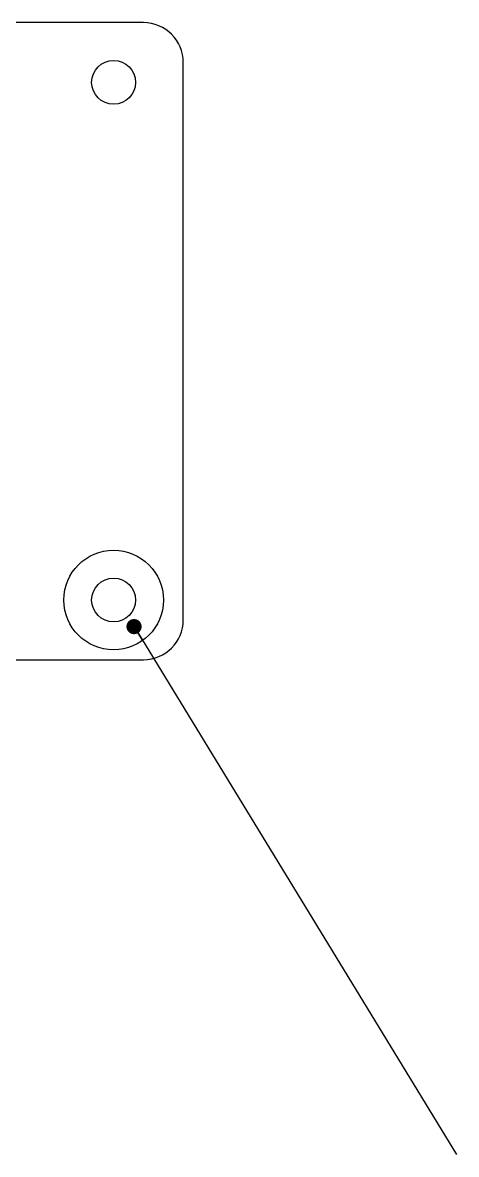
# Model space of a CAD drawing. Header units: millimetres. Extents: x 43 to 185, y 87 to 254.
# Drawn here: x 80.3 to 102, y 124.3 to 181.2 of the extents above; entities that cross this region are included whole.
import ezdxf

# ---------------------------------------------------------------- set-up
doc = ezdxf.new("R2010")
doc.units = ezdxf.units.MM
doc.dimstyles.new('SLDDIMSTYLE0', dxfattribs={"dimtxt": 0.18, "dimasz": 0.762, "dimexe": 0, "dimexo": 0.0625, "dimgap": 0, "dimtad": 0, "dimtih": 1, "dimtoh": 1, "dimdec": 0, "dimrnd": 1e-09, "dimzin": 0, "dimdsep": 46, "dimtxsty": 'Standard', "dimblk1": 'DOT', "dimblk2": 'DOT', "dimsah": 1, "dimcen": 0.09, "dimadec": 0, "dimazin": 0, "dimtfac": 0.762, "dimtdec": 0, "dimtofl": 0, "dimtmove": 0, "dimatfit": 3, "dimldrblk": 'DOT', "dimfxl": 1, "dimfrac": 2, "dimtolj": 1, "dimtzin": 0, "dimarcsym": 0})

# ---------------------------------------------------------------- blocks, each defined once
blk = doc.blocks.new('_Dot')
at = {"color": 0, "linetype": 'ByBlock', "lineweight": -2}
blk.add_line((-0.5, 0), (-1, 0), dxfattribs=at)
at = {"color": 0, "linetype": 'ByBlock', "const_width": 0.5}
blk.add_lwpolyline([(-0.25, 0, 1), (0.25, 0, 1)], format="xyb", close=True, dxfattribs=at)

msp = doc.modelspace()

# ---------------------------------------------------------------- linework, layer by layer
at = {"color": 7, "linetype": 'Continuous', "lineweight": 25}
for p, q in [((86.342, 181.168), (45.342, 181.168)), ((88.342, 151.168), (88.342, 179.168)), ((45.342, 149.168), (86.342, 149.168))]:
    msp.add_line(p, q, dxfattribs=at)
for centre, radius in [((84.842, 178.168), 1.1), ((84.842, 152.168), 2.5), ((84.842, 152.168), 1.1)]:
    msp.add_circle(centre, radius, dxfattribs=at)
for centre, start, end in [((86.342, 179.168), 0, 90), ((86.342, 151.168), 270, 0)]:
    msp.add_arc(centre, 2, start, end, dxfattribs=at)

# ---------------------------------------------------------------- leaders
at = {"color": 7, "linetype": 'Continuous', "lineweight": 0}
msp.add_leader([(85.868, 150.832), (102.042, 124.326)], dimstyle='SLDDIMSTYLE0', dxfattribs=at)

doc.saveas('drawing.dxf')
